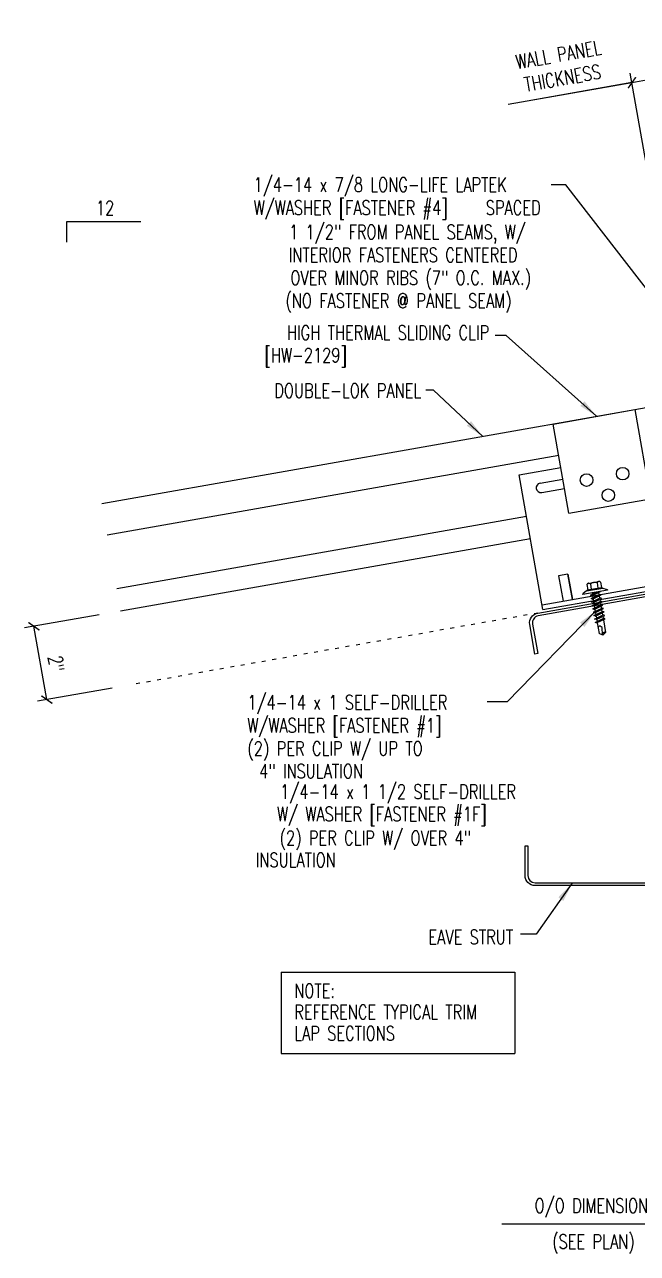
# Model space of a CAD drawing. Header units: inches. Extents: x 5.8 to 39, y 5.1 to 37.4.
# Drawn here: x 5.82 to 21.96, y 5.09 to 37.43 of the extents above; entities that cross this region are included whole.
import ezdxf
from ezdxf.enums import TextEntityAlignment as Align

# ---------------------------------------------------------------- set-up
doc = ezdxf.new("R2010")
doc.units = ezdxf.units.IN
doc.header["$MEASUREMENT"] = 0
doc.linetypes.add('ACAD_ISO07W100', pattern=[3, 0, -3])
for name, color, linetype in [('CLIP', 5, 'Continuous'), ('DIM', 7, 'Continuous'), ('FASTENER', 9, 'Continuous'), ('MARK', 1, 'Continuous'), ('PANEL', 11, 'Continuous'), ('STLA', 12, 'Continuous'), ('TEXT', 2, 'Continuous')]:
    doc.layers.add(name, color=color, linetype=linetype)
doc.styles.add('TEXT1', font='ROMANS.shx', dxfattribs={"width": 0.75, "height": 0.375})
doc.dimstyles.new('DETAIL', dxfattribs={"dimscale": 4, "dimtxt": 0.375, "dimasz": 0.0625, "dimexe": 0.0625, "dimexo": 0.125, "dimgap": 0.0625, "dimtad": 1, "dimdec": 4, "dimzin": 3, "dimdsep": 46, "dimlunit": 4, "dimtxsty": 'TEXT1', "dimblk": 'ARCHTICK', "dimcen": 0.0625, "dimclrd": 7, "dimclre": 7, "dimclrt": 2, "dimadec": 0, "dimazin": 0, "dimtfac": 0.59375, "dimtdec": 4, "dimtmove": 0, "dimatfit": 3, "dimfxl": 0, "dimfrac": 2, "dimtolj": 1, "dimtzin": 3, "dimarcsym": 0})
doc.dimstyles.new('DETAIL$7', dxfattribs={"dimscale": 4, "dimtxt": 0.375, "dimasz": 0.125, "dimexe": 0.0625, "dimexo": 0.125, "dimgap": 0.0625, "dimtad": 1, "dimdec": 4, "dimzin": 3, "dimdsep": 46, "dimlunit": 4, "dimtxsty": 'TEXT1', "dimblk": 'ARCHTICK', "dimcen": 0.0625, "dimclrd": 7, "dimclre": 7, "dimclrt": 2, "dimadec": 0, "dimazin": 0, "dimtfac": 0.59375, "dimtdec": 4, "dimtmove": 0, "dimatfit": 3, "dimfxl": 0, "dimfrac": 2, "dimtolj": 1, "dimtzin": 3, "dimarcsym": 0})

# ---------------------------------------------------------------- blocks, each defined once
blk = doc.blocks.new('MB_DW1')
at = {"layer": 'FASTENER'}
for p, q in [((-0.217, 0.114), (-0.326, 0.059)), ((-0.326, 0.059), (-0.326, 0.049)), ((-0.326, 0.049), (0.326, 0.049)), ((-0.217, 0.114), (0.217, 0.114)), ((-0.193, 0.137), (0.193, 0.137)), ((-0.193, 0.119), (0.193, 0.119)), ((-0.181, 0.276), (-0.181, 0.137)), ((-0.181, 0.137), (0.181, 0.137)), ((-0.139, -0.016), (0.046, 0.037)), ((-0.135, 0.302), (0.135, 0.302)), ((-0.104, -0.036), (0.139, 0.033)), ((-0.089, 0.276), (-0.089, 0.137)), ((-0.086, 0.037), (-0.086, -0.001)), ((-0.086, 0.037), (0.086, 0.037)), ((0.086, 0.037), (0.133, 0.037)), ((0.086, 0.018), (0.086, -0.042)), ((0.089, 0.276), (0.089, 0.137)), ((0.139, 0.033), (0.133, 0.037)), ((0.181, 0.276), (0.181, 0.137)), ((0.217, 0.114), (0.326, 0.059)), ((0.326, 0.059), (0.326, 0.049)), ((-0.104, -0.036), (-0.139, -0.016)), ((-0.139, -0.107), (0.104, -0.038)), ((-0.104, -0.127), (-0.139, -0.107)), ((-0.139, -0.198), (0.104, -0.128)), ((-0.104, -0.218), (-0.139, -0.198)), ((-0.139, -0.289), (0.104, -0.219)), ((-0.104, -0.309), (-0.139, -0.289)), ((-0.139, -0.38), (0.104, -0.31)), ((-0.104, -0.127), (0.139, -0.058)), ((-0.104, -0.218), (0.139, -0.149)), ((-0.104, -0.309), (0.139, -0.239)), ((-0.086, -0.031), (-0.086, -0.092)), ((-0.086, -0.122), (-0.086, -0.183)), ((-0.086, -0.213), (-0.086, -0.274)), ((-0.086, -0.304), (-0.086, -0.364)), ((0.086, -0.073), (0.086, -0.133)), ((0.086, -0.164), (0.086, -0.224)), ((0.086, -0.255), (0.086, -0.315)), ((0.139, -0.058), (0.104, -0.038)), ((0.139, -0.149), (0.104, -0.128)), ((0.139, -0.239), (0.104, -0.219)), ((0.139, -0.33), (0.104, -0.31)), ((-0.104, -0.4), (-0.139, -0.38)), ((-0.139, -0.47), (0.104, -0.401)), ((-0.104, -0.491), (-0.139, -0.47)), ((-0.139, -0.561), (0.104, -0.492)), ((-0.104, -0.581), (-0.139, -0.561)), ((-0.139, -0.652), (0.104, -0.583)), ((-0.104, -0.4), (0.139, -0.33)), ((-0.104, -0.491), (0.139, -0.421)), ((-0.104, -0.581), (0.139, -0.512)), ((-0.104, -0.672), (0.139, -0.603)), ((-0.086, -0.395), (-0.086, -0.455)), ((-0.086, -0.486), (-0.086, -0.546)), ((-0.086, -0.577), (-0.086, -0.637)), ((0.086, -0.345), (0.086, -0.406)), ((0.086, -0.436), (0.086, -0.497)), ((0.086, -0.527), (0.086, -0.588)), ((0.086, -0.618), (0.086, -0.679)), ((0.139, -0.421), (0.104, -0.401)), ((0.139, -0.512), (0.104, -0.492)), ((0.139, -0.603), (0.104, -0.583)), ((-0.104, -0.672), (-0.139, -0.652)), ((-0.139, -0.743), (0.104, -0.674)), ((-0.104, -0.763), (-0.139, -0.743)), ((-0.104, -0.763), (0.139, -0.694)), ((-0.086, -0.667), (-0.086, -0.728)), ((-0.086, -0.758), (-0.086, -1.05)), ((-0.002, -1.095), (0.014, -0.909)), ((0.086, -0.709), (0.086, -1.05)), ((0.139, -0.694), (0.104, -0.674)), ((0, -1.111), (-0.086, -1.05)), ((0, -1.111), (0.086, -1.05))]:
    blk.add_line(p, q, dxfattribs=at)
blk.add_lwpolyline([(-0.331, 0.037), (-0.331, 0.049), (0.331, 0.049), (0.331, 0.037)], close=True, dxfattribs=at)
for centre, radius, start, end in [((-0.193, 0.128), 0.00894, 90, 270), ((-0.135, 0.25), 0.0527, 29.8754, 150.1246), ((0, 0.138), 0.164, 56.9974, 123.0026), ((0.135, 0.25), 0.0527, 29.8754, 150.1246), ((0.193, 0.128), 0.00894, 270, 90), ((-0.046, -0.921), 0.0615, 11.1445, 130.906), ((0.054, -1.097), 0.0563, 55.4585, 194.8454)]:
    blk.add_arc(centre, radius, start, end, dxfattribs=at)
blk = doc.blocks.new('_ArchTick')
at = {"color": 0, "linetype": 'ByBlock', "const_width": 0.15}
blk.add_lwpolyline([(-0.5, -0.5), (0.5, 0.5)], dxfattribs=at)
blk = doc.blocks.new('*D30')
at = {"layer": 'DEFPOINTS', "color": 0}
for p in [(21.814, 35.905), (23.117, 28.513), (24.446, 28.748)]:
    blk.add_point(p, dxfattribs=at)
at = {"layer": 'DIM', "color": 7, "lineweight": -2}
for p, q in [((24.359, 29.24), (23.099, 36.386)), ((21.814, 35.905), (18.556, 35.331)), ((23.031, 29.005), (21.771, 36.152)), ((23.142, 36.14), (21.814, 35.905))]:
    blk.add_line(p, q, dxfattribs=at)
at = {"layer": 'DIM', "color": 7, "lineweight": -2, "xscale": 0.25, "yscale": 0.25, "zscale": 0.25}
for p, rotation in [((23.142, 36.14), 9.999999999999964), ((21.814, 35.905), 190)]:
    blk.add_blockref('_ArchTick', p, dxfattribs=dict(at, rotation=rotation))
at = {"layer": 'DIM', "color": 2, "insert": (19.932, 36.335), "char_height": 0.375, "attachment_point": 5, "rotation": 10, "style": 'TEXT1'}
blk.add_mtext('\\A1;WALL PANEL\\PTHICKNESS', dxfattribs=at)
blk = doc.blocks.new('slopl1')
at = {"layer": 'MARK', "color": 6}
blk.add_lwpolyline([(0, 0), (0, 0.1368), (0.4871, 0.1368)], dxfattribs=at)
at = {"layer": 'MARK', "color": 2, "style": 'TEXT1', "width": 0.75}
blk.add_text('12', height=0.09375, dxfattribs=at).set_placement((0.1909, 0.1779))
blk.add_attdef('SLOPL1', text='', height=0.0938, dxfattribs=at).set_placement((-0.0549, 0.0243), align=Align.RIGHT)
blk = doc.blocks.new('FD-F4')
at = {"layer": 'TEXT', "style": 'TEXT1', "width": 0.75}
for s, p in [('1/4-14 x 7/8 LONG-LIFE LAPTEK', (0.0047, -0.0408)), ('W/WASHER [FASTENER #4]', (0.0047, -0.1926))]:
    blk.add_text(s, height=0.09375, dxfattribs=at).set_placement(p)
blk.add_attdef('(QUANTITY)', (1.4847, -0.1926), '', height=0.0938, dxfattribs=at)
at = {"layer": 'TEXT', "style": 'TEXT1', "flags": 1}
for tag, p in [('Color', (0.0624, -0.4349)), ('Calc', (0.0624, -0.4349)), ('Opt1', (0.0624, -0.4349)), ('Opt2', (0.0624, -0.4349)), ('Opt3', (0.0624, -0.4349)), ('Description', (0.0624, -0.4349)), ('Multiple', (0.0624, -0.4349)), ('Part', (0.0624, -0.4349)), ('Spare1', (0.0624, -0.6224)), ('Spare2', (0.0624, -0.6224)), ('Spare3', (0.0624, -0.6224)), ('Spare4', (0.0624, -0.6224)), ('Spare5', (0.0624, -0.6224)), ('Spare6', (0.0624, -0.6224)), ('Spare7', (0.0624, -0.6224)), ('Spare8', (0.0624, -0.6224)), ('Spare9', (0.0624, -0.6224)), ('Spare10', (0.0624, -0.6224))]:
    blk.add_attdef(tag, p, '', height=0.0938, dxfattribs=at)
blk = doc.blocks.new('A$C30686E82')
for p, q in [((-2.715, 0.761), (3.437, 0.761)), ((-2.715, 0.761), (-2.715, -1.379)), ((3.437, 0.761), (3.437, -1.379)), ((-2.715, -1.379), (3.437, -1.379))]:
    blk.add_line(p, q)
at = {"layer": 'TEXT', "style": 'TEXT1', "width": 0.75}
for s, p in [('NOTE:', (-2.368, 0.081)), ('REFERENCE TYPICAL TRIM', (-2.368, -0.477)), ('LAP SECTIONS', (-2.368, -1.035))]:
    blk.add_text(s, height=0.375, dxfattribs=at).set_placement(p)
blk = doc.blocks.new('FD-F1')
at = {"layer": 'TEXT', "style": 'TEXT1', "width": 0.75}
for s, p in [('1/4-14 x 1 SELF-DRILLER', (0.0047, -0.0408)), ('W/WASHER [FASTENER #1]', (0.0047, -0.1926))]:
    blk.add_text(s, height=0.09375, dxfattribs=at).set_placement(p)
blk.add_attdef('(QUANTITY)', (0.0047, -0.3444), '', height=0.0938, dxfattribs=at)

msp = doc.modelspace()

# ---------------------------------------------------------------- linework, layer by layer
at = {"color": 7}
for p, q in [((7.78832, 21.89936), (5.81957, 21.55222)), ((6.40601, 19.66605), (6.06577, 21.59563)), ((8.12855, 19.96978), (6.15981, 19.62264))]:
    msp.add_line(p, q, dxfattribs=at)
at = {"layer": 'CLIP'}
for p, q in [((19.73878, 26.92082), (21.89207, 27.30051)), ((21.89207, 27.30051), (22.30603, 24.9528)), ((20.15275, 24.57312), (19.73878, 26.92082)), ((18.84339, 25.58624), (19.94001, 25.77961)), ((19.46895, 22.03847), (18.84339, 25.58624)), ((19.39461, 25.36612), (19.99428, 25.47186)), ((19.43802, 25.11992), (20.03769, 25.22565)), ((20.15275, 24.57312), (22.30603, 24.9528)), ((20.12909, 22.96546), (19.88289, 22.92205)), ((20.12909, 22.96546), (20.24601, 22.30242)), ((20.24601, 22.30242), (20.12909, 22.96546)), ((19.44725, 22.16157), (23.87888, 22.94299)), ((19.46895, 22.03847), (23.90059, 22.81989)), ((19.88289, 22.92205), (19.9998, 22.259))]:
    msp.add_line(p, q, dxfattribs=at)
for centre in [(20.61926, 25.44514), (21.5694, 25.61268), (21.19149, 25.0492)]:
    msp.add_circle(centre, 0.1648, dxfattribs=at)
msp.add_arc((19.41631, 25.24302), 0.125, 100, 280, dxfattribs=at)
at = {"layer": 'DIM'}
msp.add_line((21.81395, 35.90548), (19.05168, 35.41842), dxfattribs=at)
at = {"layer": 'PANEL'}
for p, q in [((19.88569, 26.08768), (7.99755, 23.99148)), ((19.03808, 24.4821), (8.24656, 22.57926))]:
    msp.add_line(p, q, dxfattribs=at)
for points in [[(7.85064, 24.82462), (26.56904, 28.12518)], [(19.14053, 23.90106), (8.34901, 21.99822)]]:
    msp.add_lwpolyline(points, dxfattribs=at)
at = {"layer": 'STLA'}
msp.add_lwpolyline([(19.25947, 20.86607), (19.1221, 21.6418, -0.41421356), (19.33457, 21.94571), (23.69187, 22.71731, -0.46653091), (23.99979, 22.45913), (23.99979, 15.03404, -0.41421356), (23.73759, 14.77184), (19.26199, 14.77184, -0.41421356), (18.99979, 15.03404), (18.99979, 15.82184), (19.07449, 15.82184), (19.07449, 15.03404, 0.41421356), (19.26199, 14.84654), (23.73759, 14.84654, 0.41421356), (23.92509, 15.03404), (23.92509, 22.45913, 0.46653091), (23.70489, 22.64375), (19.34759, 21.87215, 0.41421356), (19.19566, 21.65483), (19.33303, 20.8791)], format="xyb", close=True, dxfattribs=at)
at = {"layer": 'TEXT', "linetype": 'ACAD_ISO07W100', "ltscale": 0.06}
msp.add_line((19.33457, 21.94571), (8.62096, 20.05661), dxfattribs=at)

# ---------------------------------------------------------------- block references
at = {"color": 7, "xscale": 0.25, "yscale": 0.25, "zscale": 0.25}
for p, rotation in [((6.06577, 21.59563), 100.0000000000008), ((6.40601, 19.66605), 280.0000000000008)]:
    msp.add_blockref('_ArchTick', p, dxfattribs=dict(at, rotation=rotation))
msp.add_blockref('A$C30686E82', (15.28876, 11.73187))
at = {"layer": 'FASTENER', "rotation": 9.999999999999918}
msp.add_blockref('MB_DW1', (20.85415, 22.45311), dxfattribs=at)
at = {"layer": 'FASTENER', "xscale": 4, "yscale": 4, "zscale": 4}
msp.add_blockref('FD-F1', (11.66734, 19.56958), dxfattribs=at).add_auto_attribs({'(QUANTITY)': '(2) PER CLIP W/ UP TO'})
at = {"layer": 'MARK', "xscale": 4, "yscale": 4, "zscale": 4}
msp.add_blockref('slopl1', (6.93559, 31.70784), dxfattribs=at)
at = {"layer": 'TEXT', "xscale": 4, "yscale": 4, "zscale": 4}
msp.add_blockref('FD-F4', (11.83208, 33.19687), dxfattribs=at).add_auto_attribs({'(QUANTITY)': ' SPACED'})

# ---------------------------------------------------------------- texts
at = {"color": 2, "insert": (6.65166, 20.61051), "char_height": 0.375, "attachment_point": 5, "rotation": 280, "style": 'TEXT1'}
msp.add_mtext('\\A1;2"', dxfattribs=at)
at = {"layer": 'TEXT', "style": 'TEXT1', "width": 0.75}
for s, p in [('1 1/2" FROM PANEL SEAMS, W/', (19.01729, 31.78783)), ('INTERIOR FASTENERS CENTERED ', (18.99295, 31.18417)), ('OVER MINOR RIBS (7" O.C. MAX.)', (19.15886, 30.58062)), ('(NO FASTENER @ PANEL SEAM)', (18.64307, 29.97836)), ('HIGH THERMAL SLIDING CLIP', (18.05526, 29.13778)), ('[HW-2129]', (14.30635, 28.54421)), ('DOUBLE-LOK PANEL', (16.26354, 27.61385)), ('4" INSULATION', (14.73082, 17.59493)), ('1/4-14 x 1 1/2 SELF-DRILLER', (18.75766, 17.05417)), ('W/ WASHER [FASTENER #1F]', (17.98656, 16.46703)), ('(2) PER CLIP W/ OVER 4"', (17.57362, 15.83608)), ('INSULATION', (14.0153, 15.25993)), ('EAVE STRUT', (18.68535, 13.22925))]:
    msp.add_text(s, height=0.375, dxfattribs=at).set_placement(p, align=Align.RIGHT)
at = {"layer": 'TEXT', "color": 2, "style": 'TEXT1', "width": 0.75}
for s, p in [('O/O DIMENSION', (19.25103, 6.16085)), ('(SEE PLAN)', (19.7144, 5.21445))]:
    msp.add_text(s, height=0.375, dxfattribs=at).set_placement(p)

# ---------------------------------------------------------------- dimensions: what is measured, and where the dimension line sits
at = {"layer": 'DIM'}
dim = msp.add_linear_dim(base=(21.81395, 35.90548), p1=(24.44559, 28.74797), p2=(23.11749, 28.51279), angle=10, text='WALL PANEL\\PTHICKNESS', dimstyle='DETAIL', override={"dimfrac": 2}, dxfattribs=at)
dim.commit()
dim.dimension.update_dxf_attribs({"geometry": '*D30', "text_midpoint": (20.06196, 35.59656), "dimtype": 160})

# ---------------------------------------------------------------- leaders
msp.add_leader([(20.88308, 27.12372), (18.50209, 29.25352), (18.20814, 29.25352)], dimstyle='DETAIL$7', override={"dimgap": 0.0625, "dimtad": 0})
for points in [[(23.82852, 28.36575), (20.07683, 33.21512), (19.68377, 33.21512)], [(17.88469, 26.5939), (16.59076, 27.81285), (16.38247, 27.81285)], [(20.85599, 21.99619), (18.52428, 19.60997), (18.0051, 19.60997)], [(20.23131, 14.82288), (19.28822, 13.48845), (18.87777, 13.48845)]]:
    msp.add_leader(points, dimstyle='DETAIL$7', override={"dimfrac": 2}, dxfattribs=at)
at = {"layer": 'TEXT'}
msp.add_leader([(24.05141, 5.85828), (19.39409, 5.85828), (18.39176, 5.85828)], dimstyle='DETAIL$7', dxfattribs=at)

doc.saveas('drawing.dxf')
